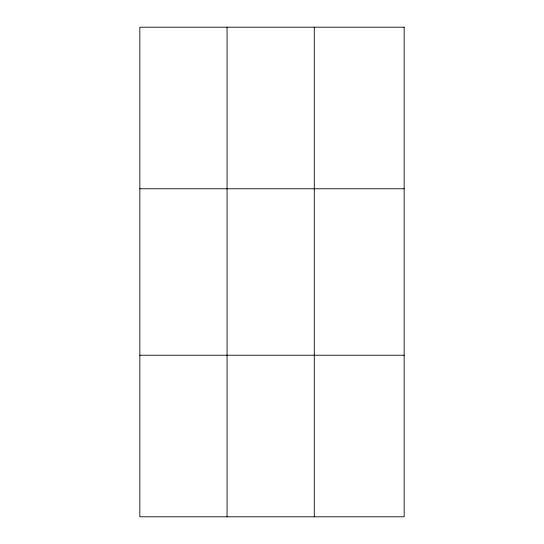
<?xml version="1.0" encoding="UTF-8"?>
<svg xmlns="http://www.w3.org/2000/svg" width="544" height="544" viewBox="0 0 544 544"><rect width="100%" height="100%" fill="white"/><g stroke="black" fill="none" stroke-linecap="round" stroke-linejoin="round"><path stroke-width="0.82" d="M227.066 516.8L227.066 27.2M314.289 516.8L314.289 27.2M139.849 188.768L404.151 188.768M139.849 355.232L404.151 355.232M404.151 27.2L404.151 516.8L139.849 516.8L139.849 27.2L404.151 27.2"/></g></svg>
